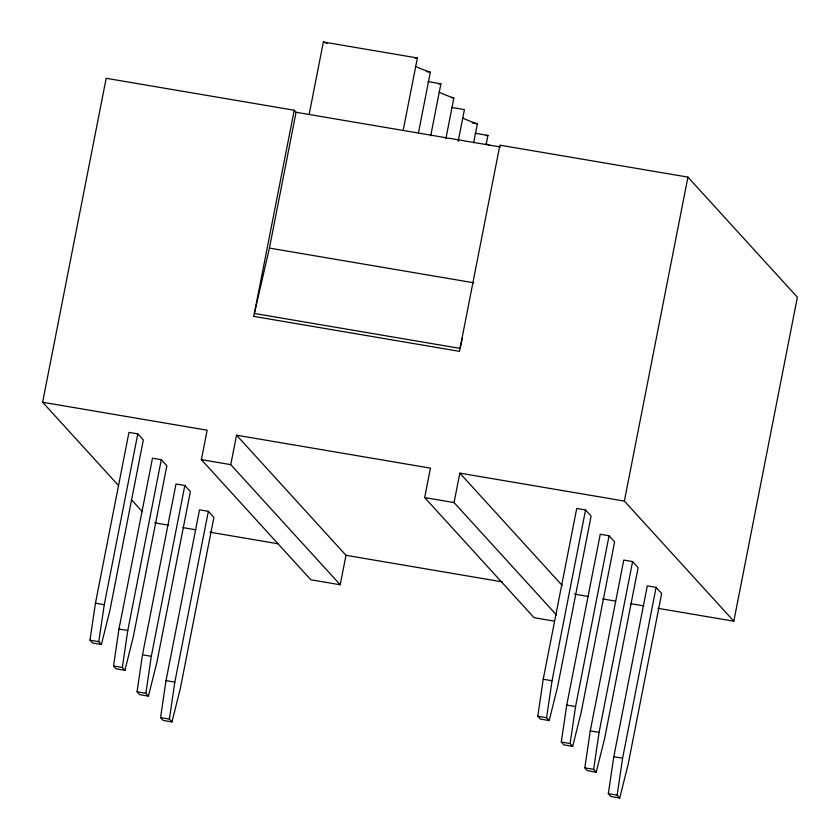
<?xml version="1.0" encoding="UTF-8"?>
<svg xmlns="http://www.w3.org/2000/svg" width="840" height="840" viewBox="0 0 840 840"><rect width="100%" height="100%" fill="white"/><g stroke="black" fill="none" stroke-linecap="round" stroke-linejoin="round"><path stroke-width="1.26" d="M90.006 640.175L95.445 603.194L128.961 432.38L137.781 433.881L143.335 439.971L109.82 610.796L101.398 644.5L92.589 642.999L90.006 640.175L98.816 641.666L101.398 644.5M98.816 641.666L104.265 604.695L137.781 433.881M113.526 665.984L118.976 629.013L152.481 458.199L161.301 459.69L166.856 465.791L133.339 636.605L124.919 670.309L116.109 668.819L113.526 665.984L122.336 667.485L124.919 670.309M122.336 667.485L127.785 630.504L161.301 459.69M137.046 691.793L142.496 654.822L176.001 484.008L184.821 485.51L190.376 491.6L156.859 662.413L148.439 696.129L139.629 694.627L137.046 691.793L145.866 693.294L148.439 696.129M145.866 693.294L151.305 656.324L184.821 485.51M160.566 717.612L166.016 680.631L199.521 509.817L208.341 511.319L213.896 517.419L180.38 688.233L171.959 721.938L163.149 720.437L160.566 717.612L169.386 719.103L171.959 721.938M169.386 719.103L174.825 682.133L208.341 511.319M537.779 716.236L543.218 679.255L576.734 508.442L585.553 509.943L591.108 516.043L557.592 686.857L549.171 720.562L540.351 719.061L537.779 716.236L546.588 717.727L549.171 720.562M546.588 717.727L552.038 680.757L585.553 509.943M561.299 742.046L566.738 705.075L600.254 534.261L609.074 535.752L614.628 541.852L581.112 712.667L572.691 746.372L563.871 744.88L561.299 742.046L570.108 743.547L572.691 746.372M570.108 743.547L575.558 706.566L609.074 535.752M584.819 767.865L590.268 730.884L623.774 560.07L632.594 561.572L638.148 567.662L604.632 738.476L596.211 772.191L587.401 770.69L584.819 767.865L593.628 769.356L596.211 772.191M593.628 769.356L599.077 732.385L632.594 561.572M608.339 793.674L613.788 756.693L647.294 585.879L656.114 587.38L661.668 593.481L628.152 764.295L619.731 798L610.922 796.499L608.339 793.674L617.159 795.165L619.731 798M617.159 795.165L622.598 758.195L656.114 587.38M118.535 485.562L42.62 402.255L106.176 78.288L294.221 110.239L296.069 112.266L500.441 146.99M340.211 584.766L230.759 464.646L236.534 435.194L345.986 555.313L340.211 584.766L310.832 579.779L201.38 459.648L207.155 430.206L42.62 402.255M253.785 316.397L294.221 110.239M462.346 338.331L460.026 348.39L254.363 313.457L269.419 248.084L296.069 112.266M309.173 114.314L323.358 42L417.375 57.971L403.19 130.284M418.394 133.098L430.343 72.198A71.663 9.849 11.1 0 1 415.558 66.297M430.7 135.797L440.906 83.78L428.022 81.596M445.904 138.611L453.863 98.007A71.663 9.849 11.1 0 1 439.079 92.106M458.199 141.309L464.425 109.599L451.542 107.405M473.655 142.853L477.382 123.827A71.663 9.849 11.1 0 1 462.599 117.915M486.203 144.291L487.945 135.408L475.062 133.224M554.568 621.18L534.125 617.704L424.673 497.584L430.447 468.132L236.534 435.194M556.448 614.943L454.052 502.572L459.837 473.13L624.372 501.07L733.824 621.191L797.38 297.234L687.928 177.114L499.884 145.173L459.449 351.341L253.775 316.397M624.372 501.07L687.928 177.114M426.479 71.547L430.343 72.198M451.29 97.577L453.863 98.007M472.238 122.945L477.382 123.827M269.419 248.084L473.802 282.796M201.38 459.648L230.759 464.646M424.673 497.584L454.052 502.572M154.644 522.816L168.787 525.21M182.921 527.615L195.783 529.798M209.916 532.203L278.05 543.774M345.986 555.313L502.415 581.889M574.434 594.122L588.567 596.526M602.711 598.92L615.562 601.104M630.987 603.729L643.839 605.913M657.982 608.317L733.824 621.191M95.445 603.194L104.265 604.695M543.218 679.255L552.038 680.757M118.976 629.013L127.785 630.504M566.738 705.075L575.558 706.566M142.496 654.822L151.305 656.324M590.268 730.884L599.077 732.385M166.016 680.631L174.825 682.133M613.788 756.693L622.598 758.195M459.837 473.13L562.223 585.501M131.775 500.094L142.359 511.718M323.358 42A71.663 9.849 11.1 0 1 327.159 43.312M490.14 145.614A71.663 9.849 11.1 0 1 486.119 143.734M485.709 135.66A71.663 9.849 11.1 0 1 487.945 135.408M438.669 84.032A71.663 9.849 11.1 0 1 440.906 83.78M415.149 58.223A71.663 9.849 11.1 0 1 417.375 57.971"/></g></svg>
